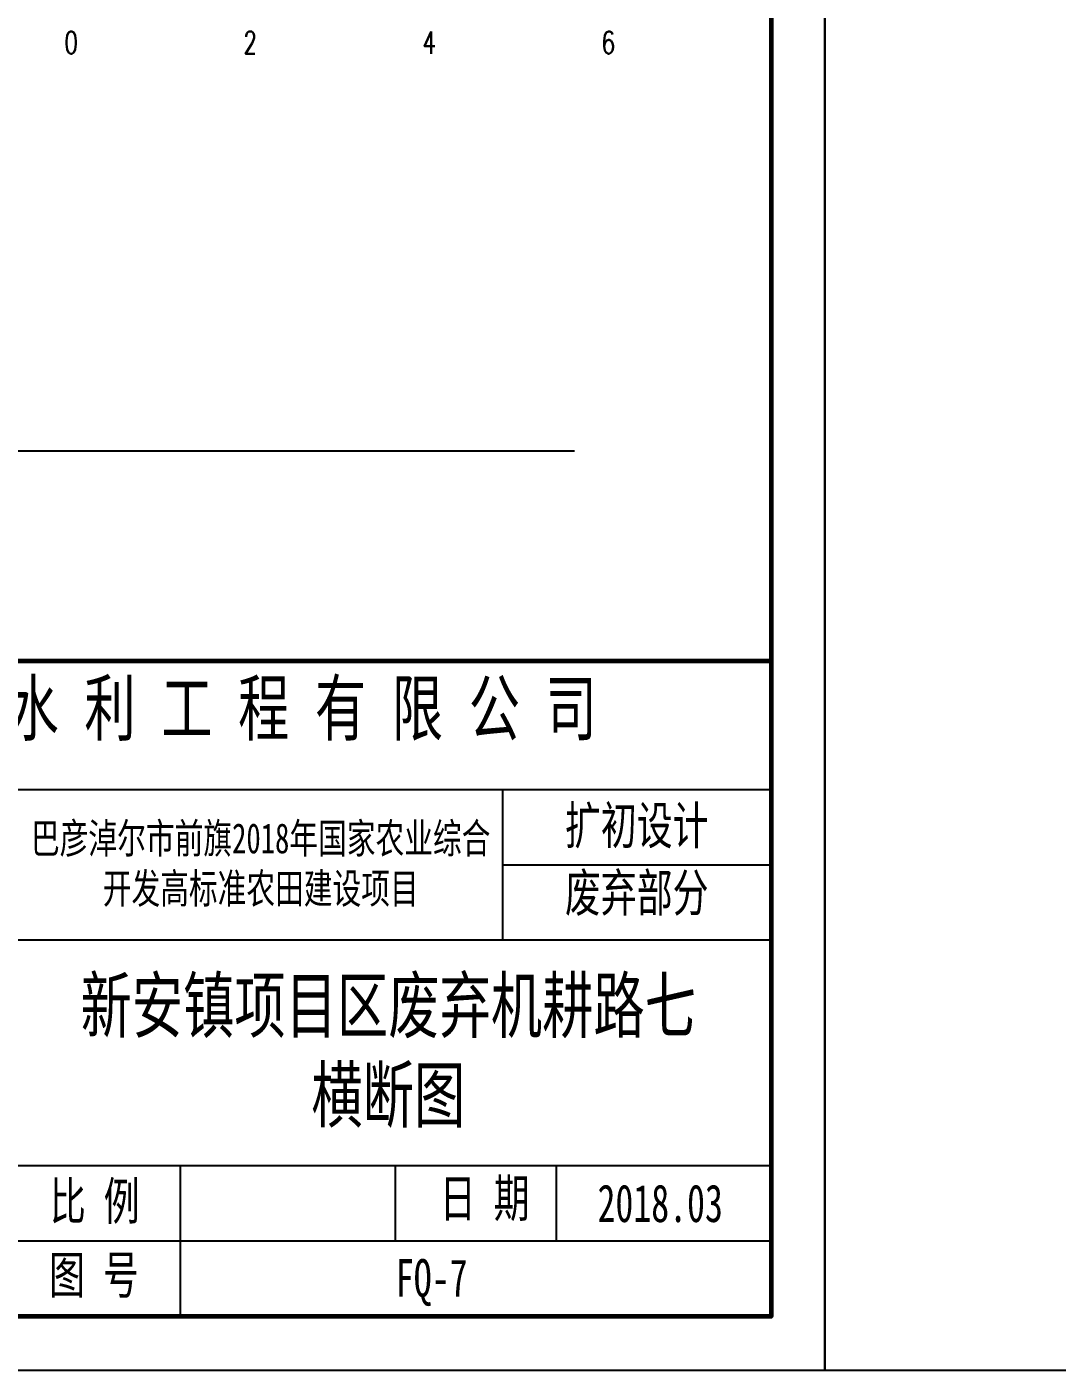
# Model space of a CAD drawing. Extents: x 695776 to 1250176, y 4443437 to 9025597.
# Drawn here: x 791052 to 802560, y 4482840 to 4497841 of the extents above; entities that cross this region are included whole.
import ezdxf
from ezdxf.enums import TextEntityAlignment as Align

# ---------------------------------------------------------------- set-up
doc = ezdxf.new("R2010")
doc.units = 0
doc.header["$LTSCALE"] = 0.5
for name, color, linetype in [('KEDU', 7, 'CONTINUOUS'), ('图框', 7, 'CONTINUOUS'), ('辅助线', 3, 'CONTINUOUS')]:
    doc.layers.add(name, color=color, linetype=linetype)
doc.styles.get("Standard").update_dxf_attribs({"font": 'rs.shx', "bigfont": 'hztxt.shx'})
doc.styles.add('仿宋', font='仿宋_GB2312.ttf', dxfattribs={"width": 0.7})

msp = doc.modelspace()

# ---------------------------------------------------------------- linework, layer by layer
at = {"layer": '图框', "color": 7, "lineweight": 60}
msp.add_line((784964.3377, 4490760.4591), (799364.3377, 4490760.4591), dxfattribs=at)
at = {"layer": '图框', "color": 7}
for p, q in [((799364.3377, 4489320.4591), (784964.3377, 4489320.4591)), ((796364.3377, 4489320.4591), (796364.3377, 4487640.4591)), ((796364.3402, 4489320.4596), (796364.3402, 4487640.4596)), ((799364.3377, 4488480.4591), (796364.3377, 4488480.4591)), ((799364.3402, 4488480.4596), (796364.3402, 4488480.4596)), ((799364.3377, 4487640.4591), (784964.3377, 4487640.4591)), ((799364.3377, 4485120.4591), (784964.3377, 4485120.4591)), ((799364.3402, 4485120.4596), (784964.3402, 4485120.4596)), ((792764.3377, 4485120.4591), (792764.3377, 4483440.4591)), ((792764.3402, 4485120.4596), (792764.3402, 4483440.4596)), ((795164.3377, 4485120.4591), (795164.3377, 4484280.4591)), ((795164.3402, 4485120.4596), (795164.3402, 4484280.4596)), ((796964.3377, 4485120.4591), (796964.3377, 4484280.4591)), ((796964.3402, 4485120.4596), (796964.3402, 4484280.4596)), ((799364.3377, 4484280.4591), (784964.3377, 4484280.4591))]:
    msp.add_line(p, q, dxfattribs=at)
at = {"layer": '图框', "linetype": 'Continuous', "lineweight": -2, "flags": 128}
for points in [[(749564.3377, 4518480.4591), (749564.3377, 4482840.4591), (799964.3377, 4482840.4591), (799964.3377, 4518480.4591), (749564.3377, 4518480.4591)], [(799964.3281, 4518480.4601), (799964.3281, 4482840.4601), (850364.3281, 4482840.4601), (850364.3281, 4518480.4601), (799964.3281, 4518480.4601)]]:
    msp.add_lwpolyline(points, dxfattribs=at)
at = {"layer": '图框', "linetype": 'Continuous', "lineweight": 60, "flags": 128}
msp.add_lwpolyline([(752564.3377, 4517880.4591), (799364.3377, 4517880.4591), (799364.3377, 4483440.4591), (752564.3377, 4483440.4591), (752564.3377, 4517880.4591)], dxfattribs=at)
at = {"layer": '辅助线'}
msp.add_lwpolyline([(755162.5804, 4493105.0944), (797167.9019, 4493105.0944)], dxfattribs=at)

# ---------------------------------------------------------------- texts
at = {"layer": 'KEDU', "width": 0.7}
for s, p in [('0', (791547.2966, 4497541.3781)), ('0', (791547.2966, 4497541.3781)), ('2', (793547.2966, 4497541.3781)), ('4', (795547.2966, 4497541.3781)), ('6', (797547.2966, 4497541.3781))]:
    msp.add_text(s, height=250, dxfattribs=at).set_placement(p, align=Align.CENTER)
at = {"layer": '图框', "linetype": 'Continuous', "style": '仿宋'}
for s, insert, char_height, width, attachment_point in [('\u3000内 蒙 古 恒 源 水 利 工 程 有 限 公 司', (785969.7246, 4490534.1495), 600, 12975.456, 1), ('扩初设计', (797864.3377, 4488900.4591), 420, 3000, 5), ('巴彦淖尔市前旗2018年国家农业综合开发高标准农田建设项目', (793664.3377, 4488480.4591), 336, 5400, 5), ('废弃部分', (797864.3377, 4488147.7391), 420, 3000, 5), ('新安镇项目区废弃机耕路七横断图', (795089.1096, 4486380.4591), 600, 6975.259258, 5), ('比 例', (791309.3662, 4484938.8689), 420, 1384.032427, 1), ('日 期', (795665.0717, 4484970.943), 420, 1384.032427, 1), ('2018.03', (797426.5351, 4484914.1782), 420, 1384.032427, 1), ('图 号', (791300.7661, 4484114.078), 420, 1384.032427, 1), ('FQ-7', (795173.8741, 4484080.2909), 420, 1384.032427, 1)]:
    msp.add_mtext(s, dxfattribs=dict(at, insert=insert, char_height=char_height, width=width, attachment_point=attachment_point))

doc.saveas('drawing.dxf')
